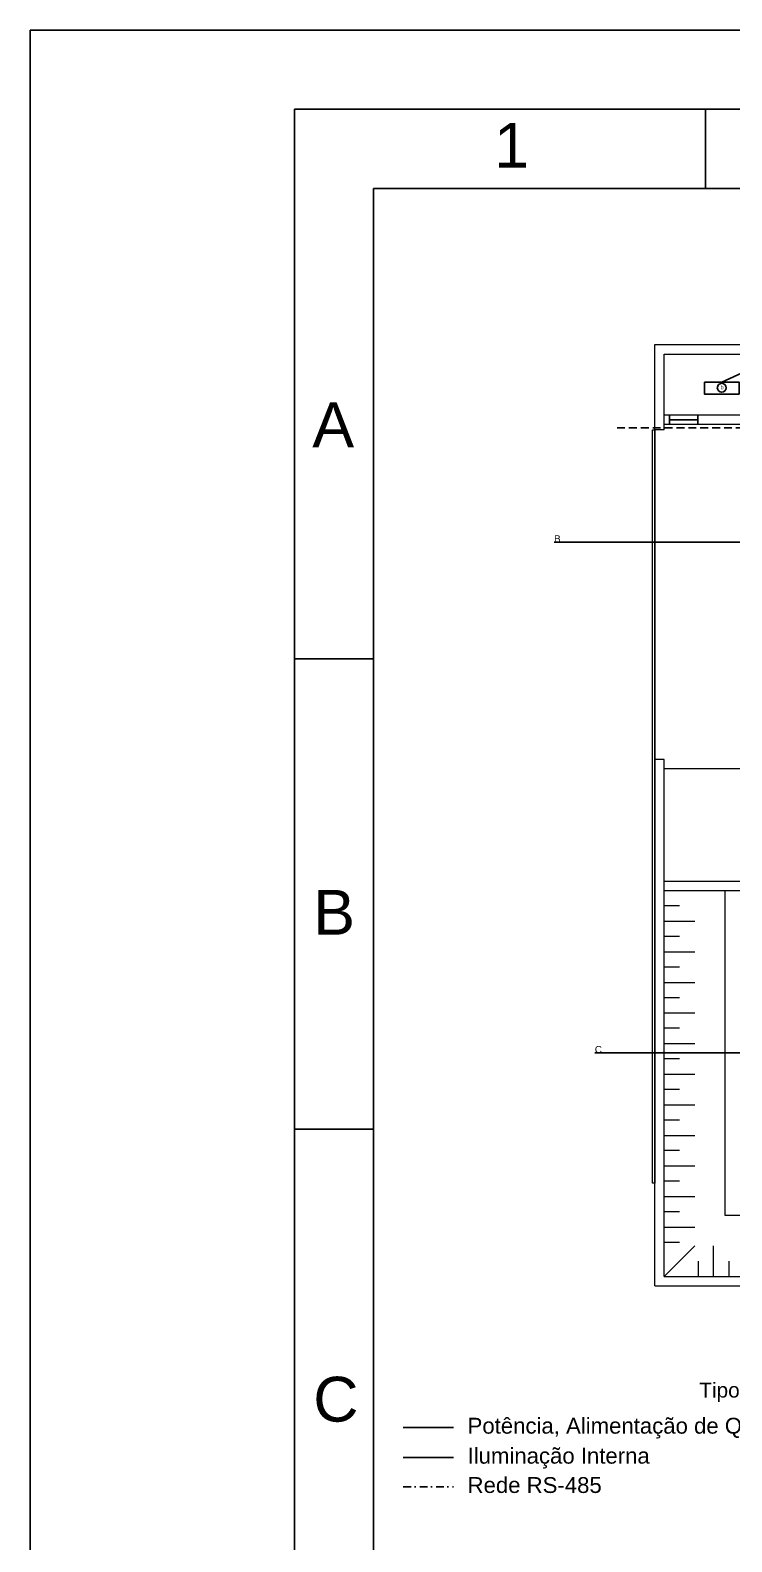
# Model space of a CAD drawing. Header units: millimetres. Extents: x 100 to 940, y 100 to 694.
# Drawn here: x 100 to 232.8, y 407.9 to 693.9 of the extents above; entities that cross this region are included whole.
import ezdxf

# ---------------------------------------------------------------- set-up
doc = ezdxf.new("R2010")
doc.units = ezdxf.units.MM
doc.linetypes.add('DASHED', pattern=[0.75, 0.5, -0.25])
doc.linetypes.add('SGC_DASHDOT', pattern=[1, 0.5, -0.25, 0, -0.25])
for name, color, linetype, lineweight in [('Aço 1020', 6, 'Continuous', 9), ('COTAS', 5, 'Continuous', 5), ('PAREDE', 7, 'Continuous', 9)]:
    doc.layers.add(name, color=color, linetype=linetype, lineweight=lineweight)
doc.styles.add('Notes', font='arial.ttf', dxfattribs={"height": 3})
doc.styles.get("Standard").update_dxf_attribs({"font": 'arial.ttf'})

msp = doc.modelspace()

# ---------------------------------------------------------------- linework, layer by layer
for p, q in [((227.778, 664), (227.778, 679)), ((220.995, 621.093), (220.995, 619.312)), ((226.338, 621.093), (226.338, 619.312)), ((220.995, 620.202), (226.338, 620.202)), ((165, 575), (150, 575)), ((165, 486), (150, 486))]:
    msp.add_line(p, q)
at = {"color": 3}
for p, q in [((240.112, 631.558), (230.889, 627.376)), ((170.614, 423.849), (180.098, 423.849))]:
    msp.add_line(p, q, dxfattribs=at)
at = {"color": 2, "linetype": 'DASHED', "ltscale": 3}
msp.add_line((244.071, 618.727), (210.924, 618.727), dxfattribs=at)
at = {"color": 1}
for p, q in [((199.151, 597.046), (410.077, 597.046)), ((206.864, 500.413), (414.104, 500.413))]:
    msp.add_line(p, q, dxfattribs=at)
at = {"color": 4}
msp.add_line((165, 575), (165, 486), dxfattribs=at)
at = {"color": 2}
msp.add_line((170.614, 429.525), (180.098, 429.525), dxfattribs=at)
at = {"color": 4, "linetype": 'SGC_DASHDOT', "ltscale": 3}
msp.add_line((170.614, 418.303), (180.098, 418.303), dxfattribs=at)
for points in [[(100, 100), (940, 100), (940, 693.939), (100, 693.939)], [(150, 679), (925, 679), (925, 115), (150, 115)], [(165, 664), (730, 664), (730, 130), (165, 130)]]:
    msp.add_lwpolyline(points, close=True)
at = {"color": 3}
msp.add_lwpolyline([(227.607, 627.376), (227.607, 625.101), (234.172, 625.101), (234.172, 627.376)], close=True, dxfattribs=at)
msp.add_circle((230.889, 626.281), 0.844, dxfattribs=at)
at = {"layer": 'Aço 1020'}
msp.add_lwpolyline([(217.753, 618.296), (218.198, 618.296), (218.198, 475.796), (217.753, 475.796)], close=True, dxfattribs=at)
at = {"layer": 'PAREDE'}
for p, q in [((218.198, 456.327), (218.198, 634.452)), ((218.198, 634.452), (396.323, 634.452)), ((219.979, 632.671), (394.542, 632.671)), ((219.979, 618.296), (219.979, 632.671)), ((241.799, 621.093), (219.979, 621.093)), ((219.979, 618.296), (218.198, 618.296)), ((243.581, 619.312), (219.979, 619.312)), ((219.979, 555.952), (218.198, 555.952)), ((219.979, 458.109), (219.979, 555.952)), ((253.384, 554.169), (219.979, 554.169)), ((219.979, 532.921), (360.698, 532.921)), ((219.979, 531.14), (231.557, 531.14)), ((231.557, 469.687), (231.557, 531.14)), ((231.557, 531.14), (380.392, 531.14)), ((222.874, 528.245), (219.935, 528.245)), ((219.979, 525.351), (225.768, 525.351)), ((219.979, 525.351), (225.768, 525.351)), ((222.874, 522.456), (219.935, 522.456)), ((219.979, 519.562), (225.768, 519.562)), ((219.979, 519.562), (225.768, 519.562)), ((218.198, 516.411), (218.198, 494.145)), ((222.874, 516.667), (219.935, 516.667)), ((219.979, 513.773), (225.768, 513.773)), ((219.979, 513.773), (225.768, 513.773)), ((222.874, 510.878), (219.935, 510.878)), ((219.979, 507.984), (225.768, 507.984)), ((219.979, 507.984), (225.768, 507.984)), ((222.874, 505.089), (219.935, 505.089)), ((219.979, 502.195), (225.768, 502.195)), ((219.979, 502.195), (225.768, 502.195)), ((222.874, 499.3), (219.935, 499.3)), ((219.979, 496.405), (225.768, 496.405)), ((219.979, 496.405), (225.768, 496.405)), ((222.874, 493.511), (219.935, 493.511)), ((219.979, 490.616), (225.768, 490.616)), ((219.979, 490.616), (225.768, 490.616)), ((222.874, 487.722), (219.935, 487.722)), ((219.979, 484.827), (225.768, 484.827)), ((219.979, 484.827), (225.768, 484.827)), ((222.874, 481.933), (219.935, 481.933)), ((219.979, 479.038), (225.768, 479.038)), ((219.979, 479.038), (225.768, 479.038)), ((222.874, 476.144), (219.935, 476.144)), ((219.979, 473.249), (225.768, 473.249)), ((219.979, 473.249), (225.768, 473.249)), ((219.979, 473.249), (225.768, 473.249)), ((222.874, 470.355), (219.935, 470.355)), ((382.073, 469.687), (231.557, 469.687)), ((219.979, 467.46), (225.768, 467.46)), ((222.874, 464.566), (219.935, 464.566)), ((219.979, 458.109), (225.768, 463.898)), ((229.331, 458.153), (229.331, 463.942)), ((229.331, 458.153), (229.331, 463.942)), ((226.436, 461.048), (226.436, 458.109)), ((232.225, 461.048), (232.225, 458.109)), ((219.979, 458.109), (394.542, 458.109)), ((218.198, 456.327), (396.323, 456.327))]:
    msp.add_line(p, q, dxfattribs=at)

# ---------------------------------------------------------------- texts
at = {"style": 'Notes'}
for s, p in [('1', (187.799, 667.928)), ('A', (153.395, 615.026)), ('B', (153.571, 522.795)), ('C', (153.571, 430.658))]:
    msp.add_text(s, height=8.485, dxfattribs=at).set_placement(p)
at = {"layer": 'COTAS', "color": 3, "insert": (230.656, 626.749), "char_height": 0.75, "attachment_point": 1}
msp.add_mtext_dynamic_manual_height_columns('b', width=1385.51337, gutter_width=0.75, heights=[0], dxfattribs=at)
at = {"layer": 'COTAS', "color": 1, "char_height": 1.336, "attachment_point": 1}
for s, insert in [('B', (199.151, 598.382)), ('C', (206.864, 501.749))]:
    msp.add_mtext_dynamic_manual_height_columns(s, width=1385.51337, gutter_width=0.75, heights=[0], dxfattribs=dict(at, insert=insert))
at = {"layer": 'COTAS', "color": 0, "insert": (226.634, 438.026), "char_height": 2.8125, "attachment_point": 1}
msp.add_mtext_dynamic_manual_height_columns('Tipos de Circuitos', width=4099.92409, gutter_width=0.75, heights=[0], dxfattribs=at)
at = {"layer": 'COTAS', "color": 2, "ltscale": 3, "insert": (182.779, 431.38), "char_height": 3, "attachment_point": 1}
msp.add_mtext_dynamic_manual_height_columns('Potência, Alimentação de QGBTs e Motores, Iluminação Externa', width=1385.51337, gutter_width=0.75, heights=[0], dxfattribs=at)
at = {"layer": 'COTAS', "color": 3, "ltscale": 3, "insert": (182.779, 425.704), "char_height": 3, "attachment_point": 1}
msp.add_mtext_dynamic_manual_height_columns('Iluminação Interna', width=1385.51337, gutter_width=0.75, heights=[0], dxfattribs=at)
at = {"layer": 'COTAS', "color": 4, "ltscale": 3, "insert": (182.779, 420.158), "char_height": 3, "attachment_point": 1}
msp.add_mtext_dynamic_manual_height_columns('Rede RS-485', width=1385.51337, gutter_width=0.75, heights=[0], dxfattribs=at)

doc.saveas('drawing.dxf')
